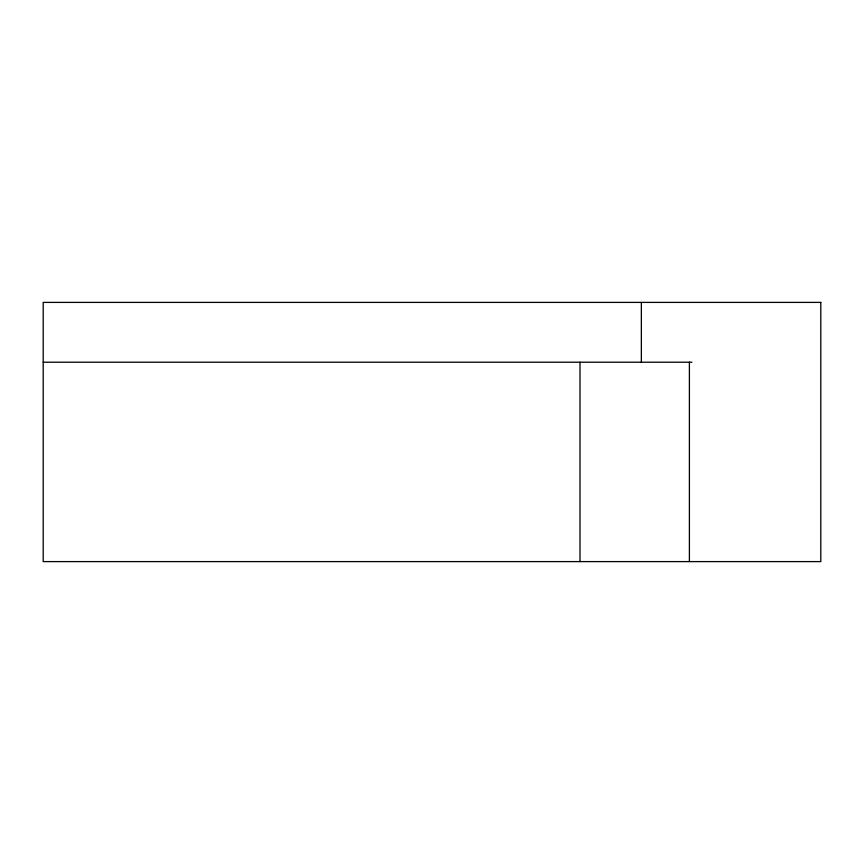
<?xml version="1.0" encoding="UTF-8"?>
<svg xmlns="http://www.w3.org/2000/svg" width="864" height="864" viewBox="0 0 864 864"><rect width="100%" height="100%" fill="white"/><g stroke="black" fill="none" stroke-linecap="round" stroke-linejoin="round"><path stroke-width="1.3" d="M43.2 362.21L691.891 362.21M689.396 362.21L689.396 561.6M641.358 302.4L641.358 362.21M580.003 362.21L580.003 561.6M820.8 302.4L43.2 302.4L43.2 561.6L820.8 561.6L820.8 302.4"/></g></svg>
